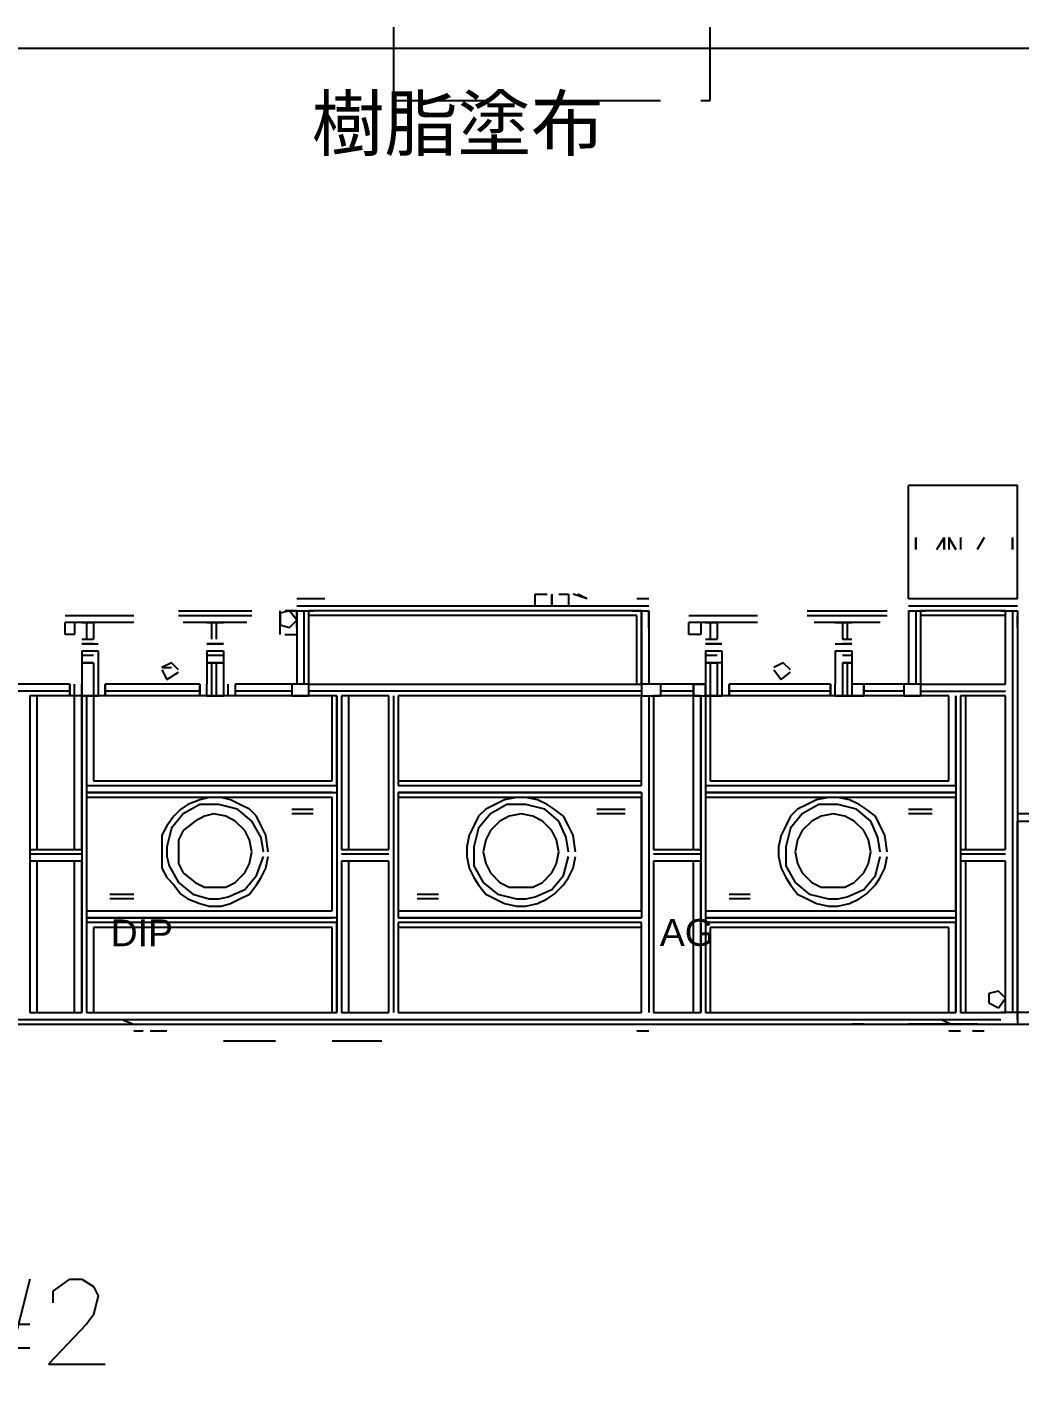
# Model space of a CAD drawing. Header units: millimetres. Extents: x 5 to 415, y 48 to 251.
# Drawn here: x 187.38 to 194.79, y 187.17 to 197.36 of the extents above; entities that cross this region are included whole.
import ezdxf

# ---------------------------------------------------------------- set-up
doc = ezdxf.new("R2010")
doc.units = ezdxf.units.MM
doc.layers.add('P', color=7, linetype='Continuous')
doc.layers.add('T', color=7, linetype='Continuous')

msp = doc.modelspace()

# ---------------------------------------------------------------- linework, layer by layer
at = {"layer": 'P'}
for points in [[(190.112, 197.362), (190.112, 196.815)], [(192.476, 196.815), (192.476, 197.362)], [(286.597, 197.203), (64.682, 197.203)], [(190.112, 196.815), (190.835, 196.815)], [(191.17, 196.815), (192.105, 196.815)], [(192.405, 196.815), (192.476, 196.815)], [(194.769, 193.94), (193.957, 193.94)], [(193.957, 193.093), (193.957, 193.94)], [(194.769, 193.093), (194.769, 193.94)], [(194.01, 193.552), (194.01, 193.463)], [(194.01, 193.463), (194.01, 193.552)], [(194.169, 193.463), (194.222, 193.552)], [(194.222, 193.463), (194.222, 193.552)], [(194.222, 193.552), (194.222, 193.463)], [(194.257, 193.552), (194.31, 193.463)], [(194.31, 193.463), (194.257, 193.552)], [(194.257, 193.552), (194.257, 193.463)], [(194.345, 193.552), (194.345, 193.463)], [(194.522, 193.552), (194.469, 193.463)], [(194.733, 193.552), (194.733, 193.463)], [(194.733, 193.463), (194.733, 193.552)], [(191.17, 193.04), (191.17, 193.128)], [(191.17, 193.128), (191.258, 193.128)], [(191.294, 193.128), (191.294, 193.04)], [(191.294, 193.04), (191.294, 193.128)], [(191.347, 193.128), (191.417, 193.128)], [(191.417, 193.128), (191.417, 193.04)], [(191.558, 193.093), (191.453, 193.128)], [(191.558, 193.093), (191.488, 193.128)], [(189.6, 193.093), (189.389, 193.093)], [(189.512, 193.04), (189.389, 193.04)], [(191.893, 193.04), (189.512, 193.04)], [(191.893, 193.04), (189.512, 193.04)], [(191.893, 193.04), (189.512, 193.04)], [(191.893, 193.04), (189.512, 193.04)], [(191.893, 193.04), (189.512, 193.04)], [(191.893, 193.04), (189.512, 193.04)], [(192.017, 193.04), (191.893, 193.04)], [(192.017, 193.093), (191.929, 193.093)], [(194.769, 193.093), (193.957, 193.093)], [(194.081, 193.04), (193.957, 193.04)], [(194.081, 193.093), (194.01, 193.093)], [(194.169, 193.093), (194.081, 193.093)], [(194.645, 193.04), (194.081, 193.04)], [(194.645, 193.04), (194.081, 193.04)], [(194.645, 193.04), (194.081, 193.04)], [(194.645, 193.04), (194.081, 193.04)], [(194.645, 193.04), (194.081, 193.04)], [(194.645, 193.04), (194.081, 193.04)], [(194.769, 193.093), (194.592, 193.093)], [(194.769, 193.04), (194.645, 193.04)], [(187.66, 192.969), (188.172, 192.969)], [(188.172, 192.917), (187.66, 192.917)], [(187.66, 192.828), (187.66, 192.917)], [(187.731, 192.917), (187.731, 192.828)], [(187.784, 192.917), (187.872, 192.917)], [(187.819, 192.917), (187.819, 192.793)], [(187.872, 192.917), (187.872, 192.793)], [(188.507, 193.005), (189.054, 193.005)], [(188.507, 192.969), (189.054, 192.969)], [(189.018, 192.917), (188.542, 192.917)], [(188.718, 192.917), (188.842, 192.917)], [(188.718, 192.917), (188.842, 192.917)], [(188.754, 192.917), (188.754, 192.793)], [(188.789, 192.917), (188.789, 192.793)], [(189.336, 193.005), (189.265, 192.987)], [(189.265, 192.828), (189.265, 193.005)], [(189.265, 192.828), (189.265, 193.005)], [(189.265, 192.987), (189.265, 192.899)], [(189.389, 193.005), (189.301, 193.005)], [(189.301, 193.005), (189.389, 193.005)], [(189.389, 192.934), (189.336, 193.005)], [(189.336, 192.881), (189.389, 192.934)], [(189.389, 193.005), (189.512, 193.005)], [(189.389, 193.005), (189.389, 192.458)], [(189.389, 192.881), (189.389, 193.005)], [(189.442, 193.005), (189.442, 192.458)], [(189.442, 193.005), (189.442, 192.458)], [(189.442, 193.005), (189.442, 192.458)], [(189.442, 193.005), (189.442, 192.458)], [(189.442, 193.005), (189.442, 192.458)], [(191.964, 193.005), (189.477, 193.005)], [(189.477, 193.005), (189.477, 192.458)], [(191.929, 192.969), (189.477, 192.969)], [(189.477, 192.969), (189.477, 192.458)], [(191.893, 193.005), (192.017, 193.005)], [(191.929, 192.458), (191.929, 192.969)], [(191.964, 193.005), (191.964, 192.458)], [(191.964, 193.005), (191.964, 192.458)], [(191.964, 193.005), (191.964, 192.458)], [(191.964, 193.005), (191.964, 192.458)], [(191.964, 192.458), (191.964, 193.005)], [(192.017, 192.881), (192.017, 193.005)], [(192.017, 193.005), (192.017, 192.458)], [(192.017, 193.005), (192.017, 192.458)], [(192.317, 192.969), (192.828, 192.969)], [(192.828, 192.917), (192.317, 192.917)], [(192.317, 192.828), (192.317, 192.917)], [(192.405, 192.917), (192.405, 192.828)], [(192.44, 192.917), (192.528, 192.917)], [(192.476, 192.917), (192.476, 192.793)], [(192.528, 192.917), (192.528, 192.793)], [(193.199, 193.005), (193.798, 193.005)], [(193.199, 192.969), (193.798, 192.969)], [(193.746, 192.917), (193.252, 192.917)], [(193.41, 192.917), (193.534, 192.917)], [(193.463, 192.917), (193.463, 192.793)], [(193.463, 192.917), (193.534, 192.917)], [(193.499, 192.917), (193.499, 192.793)], [(193.957, 193.005), (193.957, 192.881)], [(193.957, 193.005), (194.081, 193.005)], [(193.957, 193.005), (193.957, 192.458)], [(194.01, 193.005), (194.01, 192.458)], [(194.01, 193.005), (194.01, 192.458)], [(194.01, 193.005), (194.01, 192.458)], [(194.01, 193.005), (194.01, 192.458)], [(194.01, 193.005), (194.01, 192.458)], [(194.68, 193.005), (194.045, 193.005)], [(194.045, 193.005), (194.045, 192.458)], [(194.045, 192.969), (194.045, 192.458)], [(194.68, 192.969), (194.045, 192.969)], [(194.645, 193.005), (194.769, 193.005)], [(194.68, 192.458), (194.68, 193.005)], [(194.68, 192.458), (194.68, 192.969)], [(194.733, 193.005), (194.733, 190.006)], [(194.733, 193.005), (194.733, 190.006)], [(194.733, 193.005), (194.733, 190.006)], [(194.733, 193.005), (194.733, 190.006)], [(194.733, 193.005), (194.733, 190.006)], [(194.769, 193.005), (194.769, 190.006)], [(194.769, 192.881), (194.769, 192.969)], [(187.731, 192.828), (187.66, 192.828)], [(189.265, 192.899), (189.336, 192.881)], [(189.301, 192.828), (189.389, 192.828)], [(189.301, 192.828), (189.389, 192.828)], [(192.405, 192.828), (192.317, 192.828)], [(187.784, 192.793), (187.872, 192.793)], [(187.872, 192.758), (187.784, 192.758)], [(187.784, 192.758), (187.872, 192.758)], [(187.784, 192.758), (187.907, 192.758)], [(187.784, 192.705), (187.784, 192.458)], [(187.784, 192.705), (187.907, 192.705)], [(187.907, 192.705), (187.907, 192.458)], [(188.842, 192.758), (188.718, 192.758)], [(188.718, 192.758), (188.842, 192.758)], [(188.718, 192.705), (188.718, 192.458)], [(188.718, 192.705), (188.842, 192.705)], [(188.842, 192.705), (188.842, 192.458)], [(192.44, 192.793), (192.528, 192.793)], [(192.564, 192.758), (192.44, 192.758)], [(192.44, 192.758), (192.528, 192.758)], [(192.44, 192.758), (192.564, 192.758)], [(192.44, 192.705), (192.44, 192.458)], [(192.44, 192.705), (192.564, 192.705)], [(192.564, 192.705), (192.564, 192.458)], [(193.41, 192.758), (193.534, 192.758)], [(193.41, 192.705), (193.41, 192.458)], [(193.41, 192.705), (193.534, 192.705)], [(193.463, 192.793), (193.534, 192.793)], [(193.534, 192.758), (193.463, 192.758)], [(193.463, 192.758), (193.534, 192.758)], [(193.534, 192.705), (193.534, 192.458)], [(187.872, 192.67), (187.784, 192.67)], [(187.784, 192.617), (187.784, 192.37)], [(187.784, 192.617), (187.784, 192.37)], [(187.784, 192.617), (187.784, 192.37)], [(187.784, 192.617), (187.784, 192.37)], [(187.784, 192.617), (187.784, 192.37)], [(187.872, 192.617), (187.784, 192.617)], [(187.784, 192.617), (187.872, 192.617)], [(187.872, 192.617), (187.872, 192.37)], [(187.872, 192.617), (187.872, 192.37)], [(187.872, 192.617), (187.872, 192.37)], [(187.872, 192.617), (187.872, 192.37)], [(187.872, 192.617), (187.872, 192.37)], [(188.454, 192.617), (188.383, 192.581)], [(188.507, 192.564), (188.454, 192.617)], [(188.842, 192.67), (188.718, 192.67)], [(188.842, 192.617), (188.718, 192.617)], [(188.718, 192.617), (188.842, 192.617)], [(188.754, 192.617), (188.754, 192.37)], [(188.754, 192.617), (188.754, 192.37)], [(188.754, 192.617), (188.754, 192.37)], [(188.754, 192.617), (188.754, 192.37)], [(188.754, 192.617), (188.754, 192.37)], [(188.789, 192.617), (188.789, 192.37)], [(188.789, 192.617), (188.789, 192.37)], [(188.789, 192.617), (188.789, 192.37)], [(188.789, 192.617), (188.789, 192.37)], [(188.789, 192.617), (188.789, 192.37)], [(192.528, 192.67), (192.44, 192.67)], [(192.44, 192.617), (192.44, 192.37)], [(192.44, 192.617), (192.44, 192.37)], [(192.564, 192.617), (192.44, 192.617)], [(192.44, 192.617), (192.528, 192.617)], [(192.476, 192.617), (192.476, 192.37)], [(192.476, 192.617), (192.476, 192.37)], [(192.476, 192.617), (192.476, 192.37)], [(192.528, 192.617), (192.528, 192.37)], [(192.528, 192.617), (192.528, 192.37)], [(192.528, 192.617), (192.528, 192.37)], [(192.528, 192.617), (192.528, 192.37)], [(192.528, 192.617), (192.528, 192.37)], [(193.022, 192.617), (192.952, 192.581)], [(193.075, 192.564), (193.022, 192.617)], [(193.534, 192.67), (193.463, 192.67)], [(193.463, 192.617), (193.463, 192.37)], [(193.463, 192.617), (193.463, 192.37)], [(193.463, 192.617), (193.463, 192.37)], [(193.463, 192.617), (193.463, 192.37)], [(193.463, 192.617), (193.463, 192.37)], [(193.534, 192.617), (193.463, 192.617)], [(193.463, 192.617), (193.534, 192.617)], [(193.499, 192.617), (193.499, 192.37)], [(193.534, 192.617), (193.534, 192.37)], [(193.534, 192.617), (193.534, 192.37)], [(193.534, 192.617), (193.534, 192.37)], [(193.534, 192.617), (193.534, 192.37)], [(188.383, 192.581), (188.454, 192.581)], [(188.383, 192.564), (188.419, 192.493)], [(188.419, 192.493), (188.507, 192.546)], [(192.952, 192.564), (193.005, 192.493)], [(193.005, 192.493), (193.075, 192.546)], [(187.695, 192.458), (186.902, 192.458)], [(187.695, 192.405), (186.902, 192.405)], [(187.695, 192.405), (186.902, 192.405)], [(187.695, 192.405), (186.902, 192.405)], [(187.695, 192.405), (186.902, 192.405)], [(187.695, 192.405), (186.902, 192.405)], [(187.695, 192.37), (187.695, 192.458)], [(187.695, 192.458), (187.695, 192.37)], [(187.731, 192.37), (187.731, 192.458)], [(187.784, 192.37), (187.784, 192.458)], [(187.907, 192.458), (187.907, 192.37)], [(187.907, 192.458), (187.907, 192.37)], [(188.666, 192.458), (187.96, 192.458)], [(187.96, 192.458), (187.96, 192.37)], [(187.96, 192.37), (187.96, 192.458)], [(188.666, 192.405), (187.96, 192.405)], [(188.666, 192.405), (187.96, 192.405)], [(188.666, 192.405), (187.96, 192.405)], [(188.666, 192.405), (187.96, 192.405)], [(188.666, 192.405), (187.96, 192.405)], [(188.666, 192.37), (188.666, 192.458)], [(188.666, 192.458), (188.666, 192.37)], [(188.718, 192.37), (188.718, 192.458)], [(188.718, 192.37), (188.718, 192.458)], [(188.842, 192.458), (188.842, 192.37)], [(188.842, 192.458), (188.842, 192.37)], [(188.877, 192.37), (188.877, 192.458)], [(189.353, 192.458), (188.93, 192.458)], [(188.93, 192.458), (188.93, 192.37)], [(189.353, 192.405), (188.93, 192.405)], [(189.353, 192.405), (188.93, 192.405)], [(189.353, 192.405), (188.93, 192.405)], [(189.353, 192.405), (188.93, 192.405)], [(189.353, 192.405), (188.93, 192.405)], [(189.353, 192.458), (189.353, 192.37)], [(189.477, 192.458), (189.353, 192.458)], [(189.477, 192.458), (189.477, 192.37)], [(189.477, 192.458), (191.964, 192.458)], [(189.477, 192.458), (191.929, 192.458)], [(191.964, 192.405), (189.477, 192.405)], [(191.964, 192.405), (189.477, 192.405)], [(191.964, 192.405), (189.477, 192.405)], [(191.964, 192.405), (189.477, 192.405)], [(191.964, 192.405), (189.477, 192.405)], [(191.964, 192.458), (191.964, 192.37)], [(192.105, 192.458), (191.964, 192.458)], [(192.105, 192.458), (192.105, 192.37)], [(192.352, 192.458), (192.105, 192.458)], [(192.352, 192.405), (192.105, 192.405)], [(192.352, 192.405), (192.105, 192.405)], [(192.352, 192.405), (192.105, 192.405)], [(192.352, 192.405), (192.105, 192.405)], [(192.352, 192.405), (192.105, 192.405)], [(192.352, 192.37), (192.352, 192.458)], [(192.352, 192.458), (192.44, 192.458)], [(192.44, 192.458), (192.352, 192.458)], [(192.352, 192.458), (192.352, 192.37)], [(192.44, 192.37), (192.44, 192.458)], [(192.44, 192.37), (192.44, 192.458)], [(192.564, 192.458), (192.564, 192.37)], [(192.564, 192.458), (192.564, 192.37)], [(193.375, 192.458), (192.617, 192.458)], [(192.617, 192.458), (192.617, 192.37)], [(192.617, 192.37), (192.617, 192.458)], [(193.375, 192.405), (192.617, 192.405)], [(193.375, 192.405), (192.617, 192.405)], [(193.375, 192.405), (192.617, 192.405)], [(193.375, 192.405), (192.617, 192.405)], [(193.375, 192.405), (192.617, 192.405)], [(193.375, 192.37), (193.375, 192.458)], [(193.375, 192.458), (193.375, 192.37)], [(193.41, 192.37), (193.41, 192.458)], [(193.41, 192.37), (193.41, 192.458)], [(193.534, 192.458), (193.534, 192.37)], [(193.622, 192.458), (193.534, 192.458)], [(193.534, 192.458), (193.534, 192.37)], [(193.622, 192.458), (193.534, 192.458)], [(193.922, 192.458), (193.622, 192.458)], [(193.622, 192.458), (193.622, 192.37)], [(193.622, 192.37), (193.622, 192.458)], [(193.922, 192.405), (193.622, 192.405)], [(193.922, 192.405), (193.622, 192.405)], [(193.922, 192.405), (193.622, 192.405)], [(193.922, 192.405), (193.622, 192.405)], [(193.922, 192.405), (193.622, 192.405)], [(193.922, 192.458), (193.922, 192.37)], [(194.045, 192.458), (193.922, 192.458)], [(194.045, 192.458), (194.045, 192.37)], [(194.045, 192.458), (194.68, 192.458)], [(194.045, 192.458), (194.68, 192.458)], [(194.045, 192.405), (194.68, 192.405)], [(194.045, 192.405), (194.68, 192.405)], [(194.045, 192.405), (194.68, 192.405)], [(194.045, 192.405), (194.68, 192.405)], [(194.045, 192.405), (194.68, 192.405)], [(187.396, 192.37), (187.396, 190.006)], [(187.396, 192.37), (187.396, 190.006)], [(187.396, 192.37), (187.396, 190.006)], [(187.396, 192.37), (187.396, 190.006)], [(187.396, 192.37), (187.396, 190.006)], [(187.784, 192.37), (187.396, 192.37)], [(187.396, 192.37), (187.396, 191.223)], [(187.448, 192.37), (187.448, 191.223)], [(187.731, 192.37), (187.448, 192.37)], [(187.731, 191.223), (187.731, 192.37)], [(187.784, 192.37), (187.784, 190.006)], [(187.784, 192.37), (187.784, 190.006)], [(187.784, 192.37), (187.784, 190.006)], [(187.784, 192.37), (187.784, 190.006)], [(187.784, 191.223), (187.784, 192.37)], [(187.784, 192.37), (187.907, 192.37)], [(187.907, 192.37), (187.784, 192.37)], [(187.819, 192.37), (187.819, 190.006)], [(187.819, 192.37), (187.819, 191.699)], [(187.872, 192.37), (187.872, 191.735)], [(189.653, 192.37), (187.872, 192.37)], [(188.718, 192.37), (187.907, 192.37)], [(188.718, 192.37), (188.842, 192.37)], [(188.842, 192.37), (188.718, 192.37)], [(189.689, 192.37), (188.842, 192.37)], [(189.353, 192.37), (189.477, 192.37)], [(189.653, 191.735), (189.653, 192.37)], [(189.689, 192.37), (189.689, 190.006)], [(189.689, 192.37), (189.689, 190.006)], [(189.689, 192.37), (189.689, 190.006)], [(189.689, 192.37), (189.689, 190.006)], [(189.689, 192.37), (189.689, 190.006)], [(189.689, 191.699), (189.689, 192.37)], [(190.077, 192.37), (189.724, 192.37)], [(189.724, 192.37), (189.724, 191.223)], [(189.777, 192.37), (189.777, 191.223)], [(190.077, 192.37), (189.777, 192.37)], [(190.077, 191.223), (190.077, 192.37)], [(190.077, 191.223), (190.077, 192.37)], [(190.112, 192.37), (190.112, 190.006)], [(190.112, 192.37), (190.112, 190.006)], [(190.112, 192.37), (190.112, 190.006)], [(190.112, 192.37), (190.112, 190.006)], [(190.112, 192.37), (190.112, 190.006)], [(190.147, 192.37), (190.147, 191.699)], [(190.147, 192.37), (190.147, 191.735)], [(191.964, 192.37), (190.147, 192.37)], [(191.964, 192.37), (192.105, 192.37)], [(191.964, 191.699), (191.964, 192.37)], [(191.964, 191.735), (191.964, 192.37)], [(192.017, 192.37), (192.017, 190.006)], [(192.017, 192.37), (192.017, 190.006)], [(192.017, 192.37), (192.017, 190.006)], [(192.017, 192.37), (192.017, 190.006)], [(192.017, 192.37), (192.017, 190.006)], [(192.052, 192.37), (192.052, 191.223)], [(192.052, 192.37), (192.052, 191.223)], [(192.352, 192.37), (192.052, 192.37)], [(192.405, 192.37), (192.105, 192.37)], [(192.352, 191.223), (192.352, 192.37)], [(192.352, 192.37), (192.44, 192.37)], [(192.352, 192.37), (192.44, 192.37)], [(192.405, 192.37), (192.405, 190.006)], [(192.405, 191.223), (192.405, 192.37)], [(192.44, 192.37), (192.44, 190.006)], [(192.44, 192.37), (192.44, 190.006)], [(192.44, 192.37), (192.44, 190.006)], [(192.44, 192.37), (192.44, 190.006)], [(192.44, 192.37), (192.44, 191.699)], [(192.44, 192.37), (192.564, 192.37)], [(192.564, 192.37), (192.44, 192.37)], [(192.476, 192.37), (192.476, 191.735)], [(194.257, 192.37), (192.476, 192.37)], [(193.41, 192.37), (193.534, 192.37)], [(193.534, 192.37), (193.41, 192.37)], [(193.622, 192.37), (193.534, 192.37)], [(193.534, 192.37), (193.622, 192.37)], [(193.922, 192.37), (194.045, 192.37)], [(194.257, 191.735), (194.257, 192.37)], [(194.31, 192.37), (194.31, 190.006)], [(194.31, 192.37), (194.31, 190.006)], [(194.31, 192.37), (194.31, 190.006)], [(194.31, 192.37), (194.31, 190.006)], [(194.31, 191.699), (194.31, 192.37)], [(194.345, 192.37), (194.345, 190.006)], [(194.68, 192.37), (194.345, 192.37)], [(194.345, 192.37), (194.345, 191.223)], [(194.381, 192.37), (194.381, 191.223)], [(194.68, 192.37), (194.381, 192.37)], [(194.68, 191.223), (194.68, 192.37)], [(194.68, 191.223), (194.68, 192.37)], [(187.819, 191.699), (189.689, 191.699)], [(187.819, 191.699), (189.689, 191.699)], [(187.872, 191.735), (189.653, 191.735)], [(190.147, 191.735), (191.964, 191.735)], [(190.147, 191.699), (191.964, 191.699)], [(190.147, 191.699), (191.964, 191.699)], [(192.44, 191.699), (194.31, 191.699)], [(192.44, 191.699), (194.31, 191.699)], [(192.476, 191.735), (194.257, 191.735)], [(187.819, 191.647), (187.819, 190.712)], [(187.819, 191.647), (189.689, 191.647)], [(187.819, 191.647), (189.689, 191.647)], [(187.819, 191.647), (189.689, 191.647)], [(187.819, 191.647), (189.689, 191.647)], [(187.819, 191.647), (189.689, 191.647)], [(189.653, 191.647), (187.819, 191.647)], [(189.653, 191.611), (187.819, 191.611)], [(187.819, 191.611), (187.819, 190.765)], [(188.666, 191.594), (188.577, 191.558)], [(188.736, 191.611), (188.666, 191.594)], [(188.824, 191.611), (188.736, 191.611)], [(188.895, 191.594), (188.824, 191.611)], [(188.965, 191.558), (188.895, 191.594)], [(189.653, 190.765), (189.653, 191.611)], [(189.689, 191.647), (189.689, 190.712)], [(190.147, 191.647), (190.147, 190.712)], [(190.147, 191.647), (191.964, 191.647)], [(190.147, 191.647), (191.964, 191.647)], [(190.147, 191.647), (191.964, 191.647)], [(190.147, 191.647), (191.964, 191.647)], [(190.147, 191.647), (191.964, 191.647)], [(191.964, 191.647), (190.147, 191.647)], [(191.964, 191.611), (190.147, 191.611)], [(190.147, 191.611), (190.147, 190.765)], [(190.941, 191.594), (190.87, 191.558)], [(191.029, 191.611), (190.941, 191.594)], [(191.1, 191.611), (191.029, 191.611)], [(191.188, 191.594), (191.1, 191.611)], [(191.258, 191.558), (191.188, 191.594)], [(191.964, 191.647), (191.964, 190.712)], [(191.964, 190.765), (191.964, 191.611)], [(192.44, 191.647), (194.31, 191.647)], [(192.44, 191.647), (194.31, 191.647)], [(192.44, 191.647), (194.31, 191.647)], [(192.44, 191.647), (194.31, 191.647)], [(192.44, 191.647), (194.31, 191.647)], [(192.44, 191.647), (192.44, 190.712)], [(194.31, 191.647), (192.44, 191.647)], [(194.31, 191.611), (192.44, 191.611)], [(192.44, 191.611), (192.44, 190.765)], [(193.269, 191.594), (193.199, 191.558)], [(193.358, 191.611), (193.269, 191.594)], [(193.428, 191.611), (193.358, 191.611)], [(193.516, 191.594), (193.428, 191.611)], [(193.587, 191.558), (193.516, 191.594)], [(194.31, 191.647), (194.31, 190.712)], [(194.31, 190.765), (194.31, 191.611)], [(188.542, 191.488), (188.454, 191.382)], [(188.542, 191.488), (188.454, 191.382)], [(188.524, 191.523), (188.472, 191.47)], [(188.577, 191.558), (188.524, 191.523)], [(188.666, 191.558), (188.542, 191.488)], [(188.666, 191.558), (188.542, 191.488)], [(188.736, 191.558), (188.666, 191.558)], [(188.736, 191.558), (188.666, 191.558)], [(188.771, 191.488), (188.701, 191.47)], [(188.807, 191.558), (188.736, 191.558)], [(188.807, 191.558), (188.736, 191.558)], [(188.86, 191.47), (188.771, 191.488)], [(188.948, 191.523), (188.807, 191.558)], [(188.948, 191.523), (188.807, 191.558)], [(189.054, 191.435), (188.948, 191.523)], [(189.054, 191.435), (188.948, 191.523)], [(189.036, 191.523), (188.965, 191.558)], [(189.089, 191.47), (189.036, 191.523)], [(189.353, 191.523), (189.512, 191.523)], [(189.512, 191.488), (189.353, 191.488)], [(190.8, 191.523), (190.747, 191.47)], [(190.835, 191.488), (190.747, 191.382)], [(190.835, 191.488), (190.747, 191.382)], [(190.87, 191.558), (190.8, 191.523)], [(190.959, 191.558), (190.835, 191.488)], [(190.959, 191.558), (190.835, 191.488)], [(191.029, 191.558), (190.959, 191.558)], [(191.029, 191.558), (190.959, 191.558)], [(191.064, 191.488), (190.976, 191.47)], [(191.1, 191.558), (191.029, 191.558)], [(191.1, 191.558), (191.029, 191.558)], [(191.153, 191.47), (191.064, 191.488)], [(191.241, 191.523), (191.1, 191.558)], [(191.241, 191.523), (191.1, 191.558)], [(191.347, 191.435), (191.241, 191.523)], [(191.347, 191.435), (191.241, 191.523)], [(191.311, 191.523), (191.258, 191.558)], [(191.382, 191.47), (191.311, 191.523)], [(191.629, 191.523), (191.841, 191.523)], [(191.841, 191.488), (191.629, 191.488)], [(193.128, 191.523), (193.075, 191.47)], [(193.163, 191.488), (193.075, 191.382)], [(193.163, 191.488), (193.075, 191.382)], [(193.199, 191.558), (193.128, 191.523)], [(193.287, 191.558), (193.163, 191.488)], [(193.287, 191.558), (193.163, 191.488)], [(193.358, 191.558), (193.287, 191.558)], [(193.358, 191.558), (193.287, 191.558)], [(193.393, 191.488), (193.305, 191.47)], [(193.428, 191.558), (193.358, 191.558)], [(193.428, 191.558), (193.358, 191.558)], [(193.481, 191.47), (193.393, 191.488)], [(193.569, 191.523), (193.428, 191.558)], [(193.569, 191.523), (193.428, 191.558)], [(193.675, 191.435), (193.569, 191.523)], [(193.675, 191.435), (193.569, 191.523)], [(193.64, 191.523), (193.587, 191.558)], [(193.71, 191.47), (193.64, 191.523)], [(193.957, 191.523), (194.134, 191.523)], [(194.134, 191.488), (193.957, 191.488)], [(194.892, 191.488), (194.769, 191.488)], [(188.419, 191.4), (188.383, 191.329)], [(188.472, 191.47), (188.419, 191.4)], [(188.454, 191.382), (188.419, 191.241)], [(188.454, 191.382), (188.419, 191.241)], [(188.63, 191.435), (188.542, 191.364)], [(188.701, 191.47), (188.63, 191.435)], [(188.93, 191.435), (188.86, 191.47)], [(189.001, 191.364), (188.93, 191.435)], [(189.124, 191.311), (189.054, 191.435)], [(189.124, 191.311), (189.054, 191.435)], [(189.124, 191.4), (189.089, 191.47)], [(189.159, 191.329), (189.124, 191.4)], [(190.712, 191.4), (190.676, 191.329)], [(190.747, 191.47), (190.712, 191.4)], [(190.747, 191.382), (190.712, 191.241)], [(190.747, 191.382), (190.712, 191.241)], [(190.906, 191.435), (190.835, 191.364)], [(190.976, 191.47), (190.906, 191.435)], [(191.223, 191.435), (191.153, 191.47)], [(191.294, 191.364), (191.223, 191.435)], [(191.4, 191.311), (191.347, 191.435)], [(191.4, 191.311), (191.347, 191.435)], [(191.417, 191.4), (191.382, 191.47)], [(191.453, 191.329), (191.417, 191.4)], [(193.04, 191.4), (193.005, 191.329)], [(193.075, 191.47), (193.04, 191.4)], [(193.075, 191.382), (193.04, 191.241)], [(193.075, 191.382), (193.04, 191.241)], [(193.234, 191.435), (193.163, 191.364)], [(193.305, 191.47), (193.234, 191.435)], [(193.552, 191.435), (193.481, 191.47)], [(193.622, 191.364), (193.552, 191.435)], [(193.728, 191.311), (193.675, 191.435)], [(193.728, 191.311), (193.675, 191.435)], [(193.746, 191.4), (193.71, 191.47)], [(193.781, 191.329), (193.746, 191.4)], [(194.769, 191.435), (194.892, 191.435)], [(194.769, 190.006), (194.769, 191.435)], [(188.383, 191.329), (188.383, 191.241)], [(188.542, 191.364), (188.507, 191.294)], [(188.507, 191.294), (188.507, 191.206)], [(189.036, 191.294), (189.001, 191.364)], [(189.054, 191.206), (189.036, 191.294)], [(189.142, 191.206), (189.124, 191.311)], [(189.142, 191.206), (189.124, 191.311)], [(189.177, 191.206), (189.159, 191.329)], [(190.676, 191.329), (190.659, 191.241)], [(190.8, 191.294), (190.782, 191.206)], [(190.835, 191.364), (190.8, 191.294)], [(191.329, 191.294), (191.294, 191.364)], [(191.347, 191.206), (191.329, 191.294)], [(191.417, 191.206), (191.4, 191.311)], [(191.417, 191.206), (191.4, 191.311)], [(191.47, 191.206), (191.453, 191.329)], [(193.005, 191.329), (192.987, 191.241)], [(193.128, 191.294), (193.111, 191.206)], [(193.163, 191.364), (193.128, 191.294)], [(193.657, 191.294), (193.622, 191.364)], [(193.675, 191.206), (193.657, 191.294)], [(193.746, 191.206), (193.728, 191.311)], [(193.746, 191.206), (193.728, 191.311)], [(193.798, 191.206), (193.781, 191.329)], [(187.396, 191.223), (187.784, 191.223)], [(187.784, 191.188), (187.396, 191.188)], [(187.784, 191.188), (187.396, 191.188)], [(187.784, 191.188), (187.396, 191.188)], [(187.784, 191.188), (187.396, 191.188)], [(187.784, 191.188), (187.396, 191.188)], [(187.448, 191.223), (187.731, 191.223)], [(188.383, 191.241), (188.383, 191.17)], [(188.419, 191.241), (188.419, 191.17)], [(188.419, 191.241), (188.419, 191.17)], [(188.507, 191.206), (188.507, 191.117)], [(189.036, 191.117), (189.054, 191.206)], [(189.724, 191.223), (190.077, 191.223)], [(190.077, 191.188), (189.724, 191.188)], [(190.077, 191.188), (189.724, 191.188)], [(190.077, 191.188), (189.724, 191.188)], [(190.077, 191.188), (189.724, 191.188)], [(190.077, 191.188), (189.724, 191.188)], [(189.777, 191.223), (190.077, 191.223)], [(190.659, 191.241), (190.659, 191.17)], [(190.712, 191.241), (190.712, 191.17)], [(190.712, 191.241), (190.712, 191.17)], [(190.782, 191.206), (190.8, 191.117)], [(191.329, 191.117), (191.347, 191.206)], [(192.052, 191.223), (192.405, 191.223)], [(192.052, 191.223), (192.352, 191.223)], [(192.405, 191.188), (192.052, 191.188)], [(192.405, 191.188), (192.052, 191.188)], [(192.405, 191.188), (192.052, 191.188)], [(192.405, 191.188), (192.052, 191.188)], [(192.405, 191.188), (192.052, 191.188)], [(192.987, 191.241), (192.987, 191.17)], [(193.04, 191.241), (193.04, 191.17)], [(193.04, 191.241), (193.04, 191.17)], [(193.111, 191.206), (193.128, 191.117)], [(193.657, 191.117), (193.675, 191.206)], [(194.345, 191.223), (194.68, 191.223)], [(194.68, 191.188), (194.345, 191.188)], [(194.68, 191.188), (194.345, 191.188)], [(194.68, 191.188), (194.345, 191.188)], [(194.68, 191.188), (194.345, 191.188)], [(194.68, 191.188), (194.345, 191.188)], [(194.381, 191.223), (194.68, 191.223)], [(194.769, 190.976), (194.769, 191.188)], [(187.784, 191.135), (187.396, 191.135)], [(187.396, 191.135), (187.396, 190.006)], [(187.448, 191.135), (187.448, 190.006)], [(187.731, 191.135), (187.448, 191.135)], [(187.731, 190.006), (187.731, 191.135)], [(187.784, 190.006), (187.784, 191.135)], [(188.383, 191.17), (188.383, 191.082)], [(188.383, 191.082), (188.419, 191.012)], [(188.419, 191.17), (188.436, 191.1)], [(188.419, 191.17), (188.436, 191.1)], [(188.436, 191.1), (188.507, 190.976)], [(188.436, 191.1), (188.507, 190.976)], [(188.507, 191.117), (188.542, 191.047)], [(189.001, 191.047), (189.036, 191.117)], [(189.089, 191.029), (189.142, 191.17)], [(189.089, 191.029), (189.142, 191.17)], [(189.124, 191.012), (189.159, 191.082)], [(189.159, 191.082), (189.177, 191.17)], [(190.077, 191.135), (189.724, 191.135)], [(189.724, 191.135), (189.724, 190.006)], [(189.777, 191.135), (189.777, 190.006)], [(190.077, 191.135), (189.777, 191.135)], [(190.077, 190.006), (190.077, 191.135)], [(190.077, 190.006), (190.077, 191.135)], [(190.659, 191.17), (190.676, 191.082)], [(190.676, 191.082), (190.712, 191.012)], [(190.712, 191.17), (190.712, 191.1)], [(190.712, 191.17), (190.712, 191.1)], [(190.712, 191.1), (190.782, 190.976)], [(190.712, 191.1), (190.782, 190.976)], [(190.8, 191.117), (190.835, 191.047)], [(191.294, 191.047), (191.329, 191.117)], [(191.382, 191.029), (191.417, 191.17)], [(191.382, 191.029), (191.417, 191.17)], [(191.417, 191.012), (191.453, 191.082)], [(191.453, 191.082), (191.47, 191.17)], [(192.405, 191.135), (192.052, 191.135)], [(192.052, 191.135), (192.052, 190.006)], [(192.052, 191.135), (192.052, 190.006)], [(192.352, 191.135), (192.052, 191.135)], [(192.352, 190.006), (192.352, 191.135)], [(192.405, 190.006), (192.405, 191.135)], [(192.987, 191.17), (193.005, 191.082)], [(193.005, 191.082), (193.04, 191.012)], [(193.04, 191.17), (193.04, 191.1)], [(193.04, 191.17), (193.04, 191.1)], [(193.04, 191.1), (193.111, 190.976)], [(193.04, 191.1), (193.111, 190.976)], [(193.128, 191.117), (193.163, 191.047)], [(193.622, 191.047), (193.657, 191.117)], [(193.71, 191.029), (193.746, 191.17)], [(193.71, 191.029), (193.746, 191.17)], [(193.746, 191.012), (193.781, 191.082)], [(193.781, 191.082), (193.798, 191.17)], [(194.68, 191.135), (194.345, 191.135)], [(194.345, 191.135), (194.345, 190.006)], [(194.381, 191.135), (194.381, 190.006)], [(194.68, 191.135), (194.381, 191.135)], [(194.68, 190.006), (194.68, 191.135)], [(194.68, 190.006), (194.68, 191.135)], [(188.419, 191.012), (188.472, 190.959)], [(188.507, 190.976), (188.613, 190.888)], [(188.507, 190.976), (188.613, 190.888)], [(188.542, 191.047), (188.63, 190.976)], [(188.63, 190.976), (188.701, 190.941)], [(188.86, 190.941), (188.93, 190.976)], [(188.93, 190.976), (189.001, 191.047)], [(189.001, 190.923), (189.089, 191.029)], [(189.001, 190.923), (189.089, 191.029)], [(189.089, 190.959), (189.124, 191.012)], [(190.712, 191.012), (190.747, 190.959)], [(190.782, 190.976), (190.888, 190.888)], [(190.782, 190.976), (190.888, 190.888)], [(190.835, 191.047), (190.906, 190.976)], [(190.906, 190.976), (190.976, 190.941)], [(191.153, 190.941), (191.223, 190.976)], [(191.223, 190.976), (191.294, 191.047)], [(191.294, 190.923), (191.382, 191.029)], [(191.294, 190.923), (191.382, 191.029)], [(191.382, 190.959), (191.417, 191.012)], [(193.04, 191.012), (193.075, 190.959)], [(193.111, 190.976), (193.216, 190.888)], [(193.111, 190.976), (193.216, 190.888)], [(193.163, 191.047), (193.234, 190.976)], [(193.234, 190.976), (193.305, 190.941)], [(193.481, 190.941), (193.552, 190.976)], [(193.552, 190.976), (193.622, 191.047)], [(193.622, 190.923), (193.71, 191.029)], [(193.622, 190.923), (193.71, 191.029)], [(193.71, 190.959), (193.746, 191.012)], [(187.995, 190.888), (188.172, 190.888)], [(188.472, 190.959), (188.524, 190.888)], [(188.524, 190.888), (188.577, 190.853)], [(188.613, 190.888), (188.736, 190.853)], [(188.613, 190.888), (188.736, 190.853)], [(188.701, 190.941), (188.771, 190.941)], [(188.771, 190.941), (188.86, 190.941)], [(188.807, 190.853), (188.877, 190.87)], [(188.807, 190.853), (188.877, 190.87)], [(188.877, 190.87), (189.001, 190.923)], [(188.877, 190.87), (189.001, 190.923)], [(188.965, 190.853), (189.036, 190.888)], [(189.036, 190.888), (189.089, 190.959)], [(190.288, 190.888), (190.447, 190.888)], [(190.747, 190.959), (190.8, 190.888)], [(190.8, 190.888), (190.87, 190.853)], [(190.888, 190.888), (191.029, 190.853)], [(190.888, 190.888), (191.029, 190.853)], [(190.976, 190.941), (191.064, 190.941)], [(191.064, 190.941), (191.153, 190.941)], [(191.1, 190.853), (191.17, 190.87)], [(191.1, 190.853), (191.17, 190.87)], [(191.17, 190.87), (191.294, 190.923)], [(191.17, 190.87), (191.294, 190.923)], [(191.258, 190.853), (191.311, 190.888)], [(191.311, 190.888), (191.382, 190.959)], [(192.617, 190.888), (192.775, 190.888)], [(193.075, 190.959), (193.128, 190.888)], [(193.128, 190.888), (193.199, 190.853)], [(193.216, 190.888), (193.358, 190.853)], [(193.216, 190.888), (193.358, 190.853)], [(193.305, 190.941), (193.393, 190.941)], [(193.393, 190.941), (193.481, 190.941)], [(193.428, 190.853), (193.499, 190.87)], [(193.428, 190.853), (193.499, 190.87)], [(193.499, 190.87), (193.622, 190.923)], [(193.499, 190.87), (193.622, 190.923)], [(193.587, 190.853), (193.64, 190.888)], [(193.64, 190.888), (193.71, 190.959)], [(188.172, 190.853), (187.995, 190.853)], [(188.577, 190.853), (188.666, 190.818)], [(188.666, 190.818), (188.736, 190.8)], [(188.736, 190.853), (188.807, 190.853)], [(188.736, 190.853), (188.807, 190.853)], [(188.736, 190.8), (188.824, 190.8)], [(188.824, 190.8), (188.895, 190.818)], [(188.895, 190.818), (188.965, 190.853)], [(190.447, 190.853), (190.288, 190.853)], [(190.87, 190.853), (190.941, 190.818)], [(190.941, 190.818), (191.029, 190.8)], [(191.029, 190.853), (191.1, 190.853)], [(191.029, 190.853), (191.1, 190.853)], [(191.029, 190.8), (191.1, 190.8)], [(191.1, 190.8), (191.188, 190.818)], [(191.188, 190.818), (191.258, 190.853)], [(192.775, 190.853), (192.617, 190.853)], [(193.199, 190.853), (193.269, 190.818)], [(193.269, 190.818), (193.358, 190.8)], [(193.358, 190.853), (193.428, 190.853)], [(193.358, 190.853), (193.428, 190.853)], [(193.358, 190.8), (193.428, 190.8)], [(193.428, 190.8), (193.516, 190.818)], [(193.516, 190.818), (193.587, 190.853)], [(187.819, 190.765), (189.653, 190.765)], [(189.689, 190.712), (187.819, 190.712)], [(189.689, 190.712), (187.819, 190.712)], [(189.689, 190.712), (187.819, 190.712)], [(189.689, 190.712), (187.819, 190.712)], [(189.689, 190.712), (187.819, 190.712)], [(189.689, 190.712), (187.819, 190.712)], [(187.819, 190.712), (189.653, 190.712)], [(189.689, 190.676), (187.819, 190.676)], [(187.819, 190.676), (187.819, 190.006)], [(189.689, 190.006), (189.689, 190.676)], [(190.147, 190.765), (191.964, 190.765)], [(191.964, 190.712), (190.147, 190.712)], [(191.964, 190.712), (190.147, 190.712)], [(191.964, 190.712), (190.147, 190.712)], [(191.964, 190.712), (190.147, 190.712)], [(191.964, 190.712), (190.147, 190.712)], [(191.964, 190.712), (190.147, 190.712)], [(190.147, 190.712), (191.964, 190.712)], [(191.964, 190.676), (190.147, 190.676)], [(190.147, 190.676), (190.147, 190.006)], [(191.964, 190.006), (191.964, 190.676)], [(192.44, 190.765), (194.31, 190.765)], [(194.31, 190.712), (192.44, 190.712)], [(194.31, 190.712), (192.44, 190.712)], [(194.31, 190.712), (192.44, 190.712)], [(194.31, 190.712), (192.44, 190.712)], [(194.31, 190.712), (192.44, 190.712)], [(194.31, 190.712), (192.44, 190.712)], [(192.44, 190.712), (194.31, 190.712)], [(194.31, 190.676), (192.44, 190.676)], [(192.44, 190.676), (192.44, 190.006)], [(194.31, 190.006), (194.31, 190.676)], [(187.872, 190.641), (187.872, 190.006)], [(189.653, 190.641), (187.872, 190.641)], [(189.653, 190.006), (189.653, 190.641)], [(190.147, 190.641), (190.147, 190.006)], [(191.964, 190.641), (190.147, 190.641)], [(191.964, 190.006), (191.964, 190.641)], [(192.476, 190.641), (192.476, 190.006)], [(194.257, 190.641), (192.476, 190.641)], [(194.257, 190.006), (194.257, 190.641)], [(194.628, 190.165), (194.557, 190.147)], [(194.628, 190.165), (194.557, 190.147)], [(194.628, 190.165), (194.557, 190.147)], [(194.628, 190.165), (194.557, 190.147)], [(194.68, 190.112), (194.628, 190.165)], [(194.68, 190.112), (194.628, 190.165)], [(194.68, 190.112), (194.628, 190.165)], [(194.68, 190.112), (194.628, 190.165)], [(194.557, 190.147), (194.557, 190.077)], [(194.557, 190.147), (194.557, 190.077)], [(194.557, 190.147), (194.557, 190.077)], [(194.557, 190.147), (194.557, 190.077)], [(194.557, 190.077), (194.628, 190.041)], [(194.557, 190.077), (194.628, 190.041)], [(194.557, 190.077), (194.628, 190.041)], [(194.557, 190.077), (194.628, 190.041)], [(194.628, 190.041), (194.68, 190.112)], [(194.628, 190.041), (194.68, 190.112)], [(194.628, 190.041), (194.68, 190.112)], [(194.628, 190.041), (194.68, 190.112)], [(194.769, 189.953), (194.769, 190.13)], [(185.155, 189.953), (194.645, 189.953)], [(185.155, 189.953), (194.645, 189.953)], [(185.155, 189.953), (194.645, 189.953)], [(185.155, 189.953), (194.645, 189.953)], [(185.155, 189.953), (194.645, 189.953)], [(187.396, 190.006), (187.784, 190.006)], [(187.448, 190.006), (187.731, 190.006)], [(187.819, 190.006), (189.689, 190.006)], [(187.872, 190.006), (189.653, 190.006)], [(188.083, 189.953), (188.172, 189.918)], [(188.083, 189.953), (188.172, 189.918)], [(189.724, 190.006), (190.077, 190.006)], [(189.777, 190.006), (190.077, 190.006)], [(190.147, 190.006), (191.964, 190.006)], [(190.147, 190.006), (191.964, 190.006)], [(192.052, 190.006), (192.405, 190.006)], [(192.052, 190.006), (192.352, 190.006)], [(192.44, 190.006), (194.31, 190.006)], [(192.476, 190.006), (194.257, 190.006)], [(194.204, 189.953), (194.275, 189.918)], [(194.204, 189.953), (194.275, 189.918)], [(194.345, 190.006), (194.68, 190.006)], [(194.381, 190.006), (194.68, 190.006)], [(194.769, 190.006), (194.645, 190.006)], [(194.892, 190.006), (194.769, 190.006)], [(194.769, 190.006), (194.769, 189.918)], [(185.155, 189.918), (194.645, 189.918)], [(187.96, 189.918), (188.083, 189.918)], [(188.242, 189.865), (188.172, 189.865)], [(188.419, 189.865), (188.295, 189.865)], [(191.082, 189.918), (191.258, 189.918)], [(192.017, 189.865), (191.929, 189.865)], [(192.828, 189.918), (192.987, 189.918)], [(193.622, 189.918), (193.534, 189.918)], [(193.622, 189.918), (193.534, 189.918)], [(194.469, 189.918), (193.957, 189.918)], [(194.345, 189.865), (194.257, 189.865)], [(194.522, 189.865), (194.433, 189.865)], [(194.592, 189.918), (194.769, 189.918)], [(194.645, 189.918), (194.769, 189.918)], [(194.769, 189.918), (194.892, 189.918)], [(188.842, 189.794), (189.23, 189.794)], [(188.842, 189.794), (189.23, 189.794)], [(188.842, 189.794), (189.23, 189.794)], [(189.653, 189.794), (190.024, 189.794)], [(189.653, 189.794), (190.024, 189.794)], [(189.653, 189.794), (190.024, 189.794)], [(187.396, 188.013), (187.184, 187.166)], [(187.572, 187.925), (187.695, 188.013)], [(187.572, 187.837), (187.572, 187.925)], [(187.695, 188.013), (187.784, 188.013)], [(187.784, 188.013), (187.872, 187.96)], [(187.872, 187.96), (187.907, 187.889)], [(187.907, 187.889), (187.872, 187.748)], [(187.872, 187.748), (187.819, 187.678)], [(186.972, 187.678), (187.396, 187.678)], [(187.819, 187.678), (187.537, 187.378)], [(186.972, 187.501), (187.396, 187.501)], [(187.537, 187.378), (187.96, 187.378)]]:
    msp.add_lwpolyline(points, dxfattribs=at)

# ---------------------------------------------------------------- texts
at = {"layer": 'T', "attachment_point": 7}
for s, insert, char_height in [('{\\fArial|b0|i0|c0|p18;樹脂塗布}', (189.5, 196.4), 0.4), ('{\\fArial|b0|i0|c0|p18;DIP}', (188, 190.5), 0.2), ('{\\fArial|b0|i0|c0|p18;AG}', (192.1, 190.5), 0.2)]:
    msp.add_mtext(s, dxfattribs=dict(at, insert=insert, char_height=char_height))

doc.saveas('drawing.dxf')
